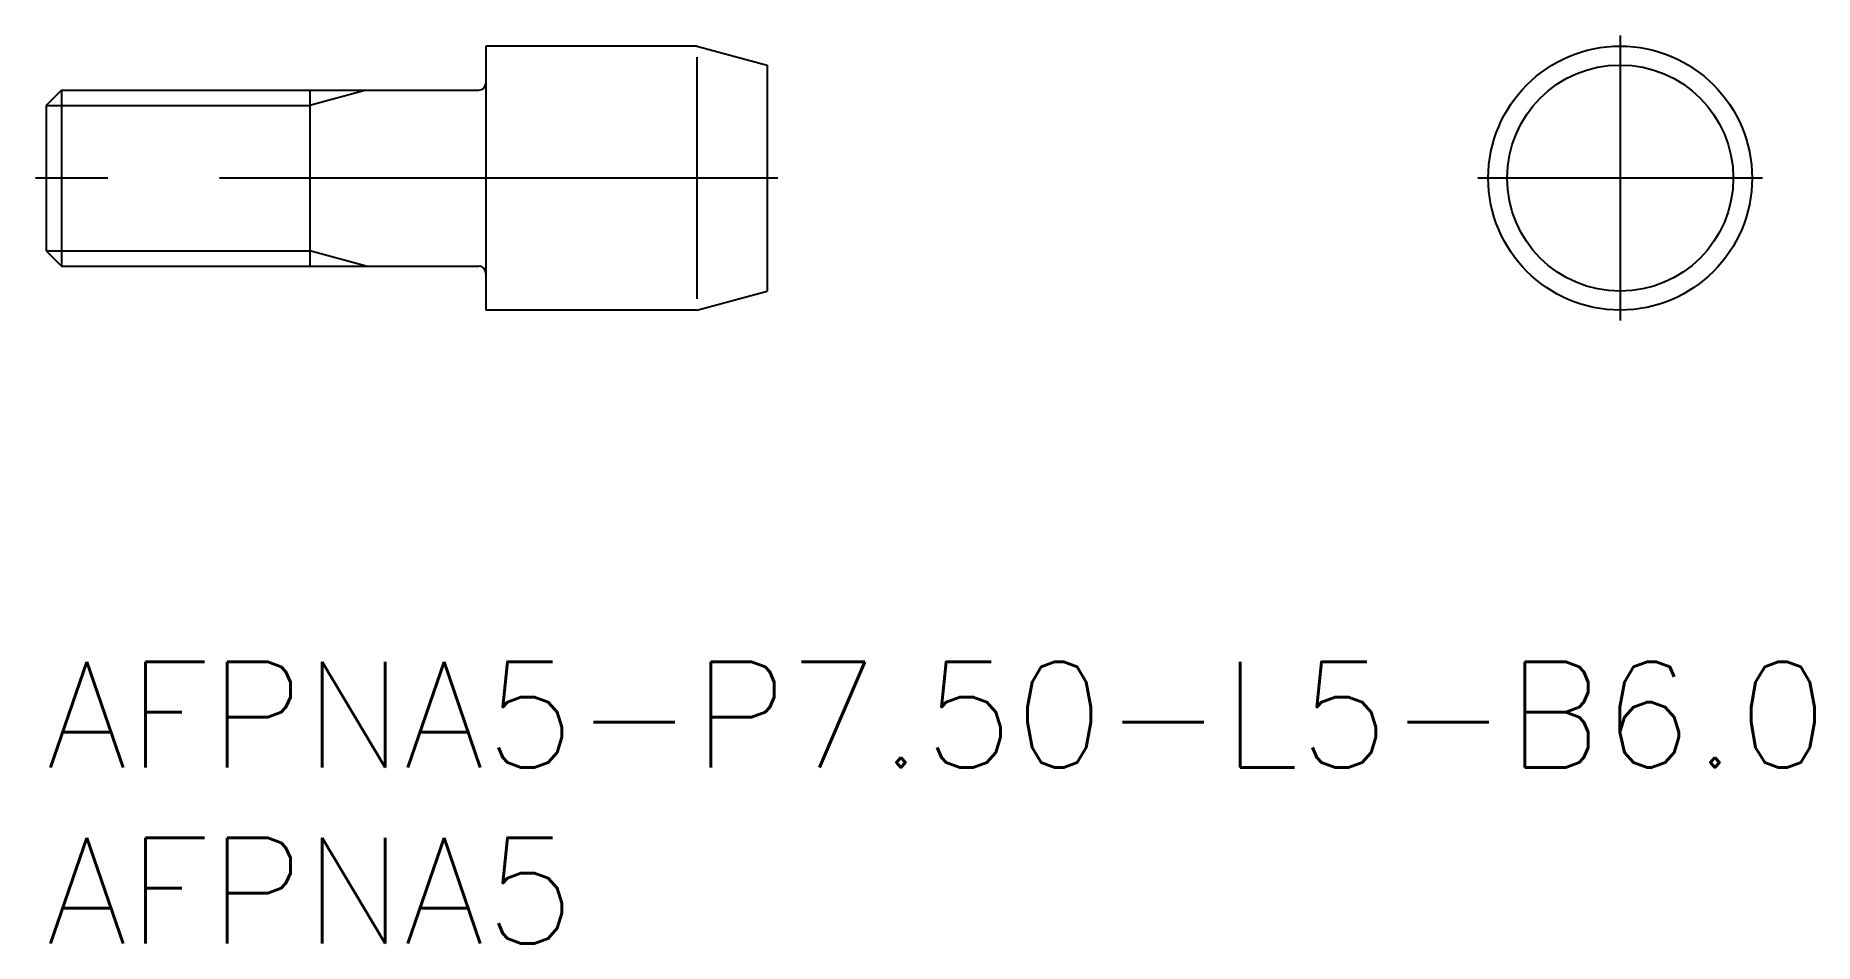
# Model space of a CAD drawing. Extents: x -0.3 to 50.3, y -8 to 17.8.
import ezdxf

# ---------------------------------------------------------------- set-up
doc = ezdxf.new("R2010")
doc.units = 0
doc.header["$LTSCALE"] = 0.5
doc.linetypes.add('CENTER', pattern=[50.8, 31.75, -6.35, 6.35, -6.35])
for name, color, linetype in [('MSM_CENTER', 1, 'CENTER'), ('MSM_CONTINUOUS', 7, 'CONTINUOUS'), ('MSM_NARROW', 5, 'CONTINUOUS'), ('MSM_PART_NUMBER', 7, 'CONTINUOUS')]:
    doc.layers.add(name, color=color, linetype=linetype)
doc.styles.get("Standard").update_dxf_attribs({"font": 'txt.shx', "height": 1, "bigfont": 'bigfont.shx'})

# ---------------------------------------------------------------- blocks, each defined once
blk = doc.blocks.new('*U4')
at = {"layer": 'MSM_PART_NUMBER'}
blk.add_text('AFPNA5-P7.50-L5-B6.0', height=3, dxfattribs=at).set_placement((0, -3))
blk = doc.blocks.new('*U5')
at = {"layer": 'MSM_PART_NUMBER'}
blk.add_text('AFPNA5', height=3, dxfattribs=at).set_placement((0, -8))

msp = doc.modelspace()

# ---------------------------------------------------------------- linework, layer by layer
at = {"layer": 'MSM_CENTER'}
for p, q in [((44.75, 17.8), (44.75, 9.7)), ((20.8, 13.75), (-0.3, 13.75)), ((48.8, 13.75), (40.7, 13.75))]:
    msp.add_line(p, q, dxfattribs=at)
at = {"layer": 'MSM_CONTINUOUS'}
for p, q in [((18.5, 17.5), (12.5, 17.5)), ((12.5, 17.5), (12.5, 10)), ((18.5, 17.5), (20.5, 16.964)), ((20.5, 16.964), (20.5, 10.536)), ((0.433, 16.25), (0, 15.817)), ((0.433, 16.25), (0.433, 11.25)), ((0.433, 16.25), (12.3, 16.25)), ((7.5, 16.25), (7.5, 11.25)), ((0, 15.817), (0, 11.683)), ((0, 11.683), (0.433, 11.25)), ((0.433, 11.25), (12.3, 11.25)), ((18.5, 10), (20.5, 10.536)), ((18.5, 10), (12.5, 10))]:
    msp.add_line(p, q, dxfattribs=at)
for radius in [3.75, 3.214]:
    msp.add_circle((44.75, 13.75), radius, dxfattribs=at)
for centre, start, end in [((12.3, 16.45), 270, 0), ((12.3, 11.05), 0, 90)]:
    msp.add_arc(centre, 0.2, start, end, dxfattribs=at)
at = {"layer": 'MSM_NARROW'}
for p, q in [((18.5, 17.183), (18.5, 10.317)), ((9.1, 16.25), (7.5, 15.817)), ((0, 15.817), (7.5, 15.817)), ((0, 11.683), (7.5, 11.683)), ((9.1, 11.25), (7.5, 11.683))]:
    msp.add_line(p, q, dxfattribs=at)

# ---------------------------------------------------------------- block references
at = {"layer": 'MSM_CONTINUOUS'}
for name in ['*U4', '*U5']:
    msp.add_blockref(name, (0, 0), dxfattribs=at)

doc.saveas('drawing.dxf')
